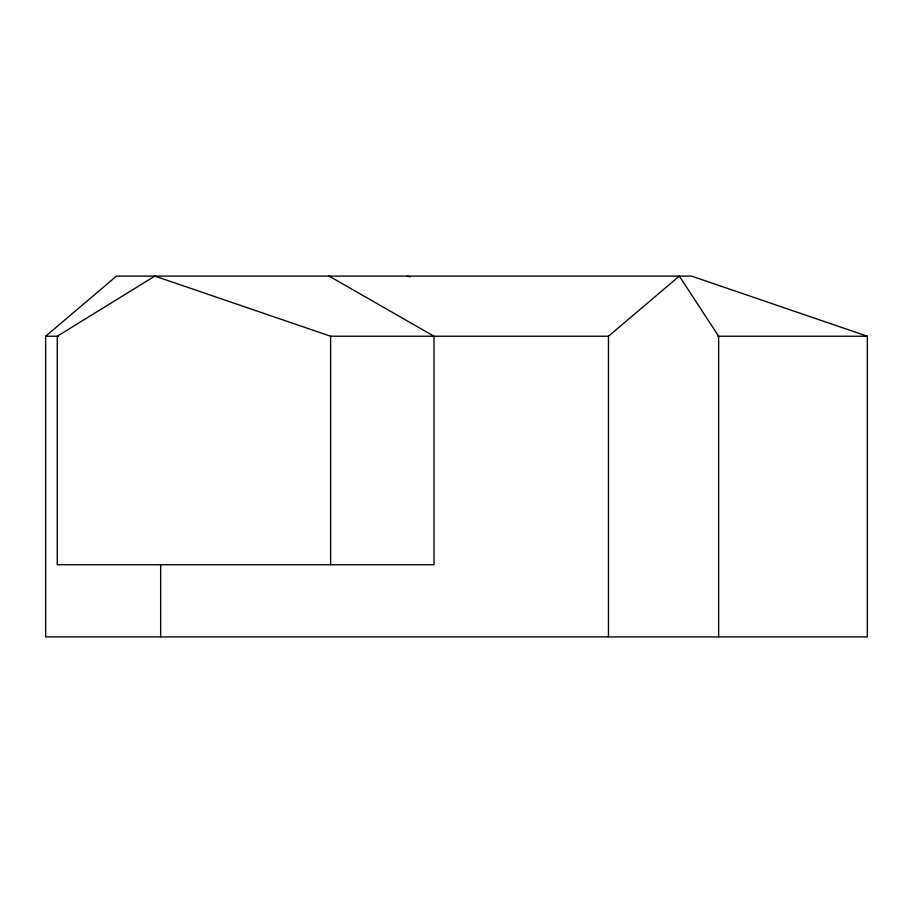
<?xml version="1.0" encoding="UTF-8"?>
<svg xmlns="http://www.w3.org/2000/svg" width="913" height="913" viewBox="0 0 913 913"><rect width="100%" height="100%" fill="white"/><g stroke="black" fill="none" stroke-linecap="round" stroke-linejoin="round"><path stroke-width="1.37" d="M45.65 336.235L116.487 276.103L691.552 276.103L867.35 336.235L867.35 636.897L45.65 636.897L45.65 336.235L58.478 336.235M329.114 276.103L434.017 336.235L434.017 564.736L57.257 564.736L57.257 336.235L154.856 276.103L330.62 336.235L608.457 336.235L679.318 276.103L718.645 336.235L718.645 636.897M717.778 336.235L867.35 336.235M407.221 276.103L409.903 276.856M608.457 336.235L608.457 636.897M330.62 336.235L330.62 564.736M160.654 564.736L160.654 636.897"/></g></svg>
